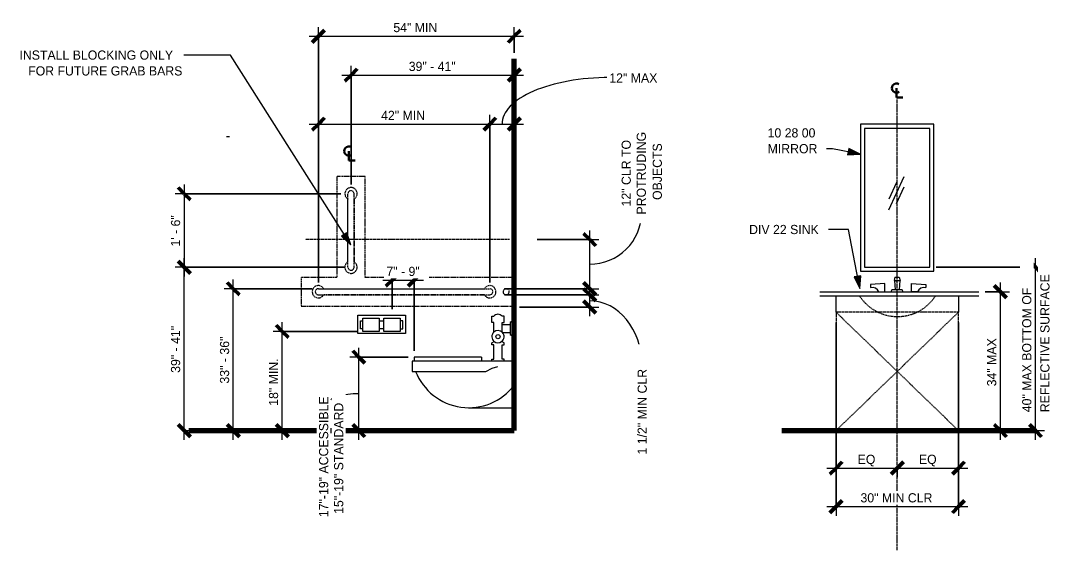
# Model space of a CAD drawing. Header units: inches. Extents: x 1054 to 2582, y -471 to -89.
# Drawn here: x 1515.3 to 1768.1, y -218.8 to -89.1 of the extents above; entities that cross this region are included whole.
import ezdxf

# ---------------------------------------------------------------- set-up
doc = ezdxf.new("R2010")
doc.units = ezdxf.units.IN
doc.header["$MEASUREMENT"] = 0
for name, pattern in [('Center 1_4_', [0.53125, 0.25, -0.09375, 0.09375, -0.09375]), ('Dot 1_32_', [0.03125, 0, -0.03125]), ('Hidden 1_8_', [0.1875, 0.125, -0.0625])]:
    doc.linetypes.add(name, pattern=pattern)
for name, color, linetype, lineweight in [('A-ANNO-DIMS', 211, 'Continuous', 9), ('A-ANNO-DIMS-24', 211, 'Continuous', 9), ('A-ANNO-NOTE', 131, 'Continuous', 9), ('A-ANNO-NOTE-1', 131, 'Continuous', 30), ('A-DETL-1', 90, 'Dot 1_32_', 18), ('A-DETL-CNTR', 5, 'Center 1_4_', 9), ('A-DETL-HDLN', 90, 'Hidden 1_8_', 9), ('A-DETL-THIN', 151, 'Continuous', 9), ('A-DETL-WIDE', 214, 'Continuous', 70), ('G-ANNO-TEXT-1', 147, 'Continuous', 20)]:
    doc.layers.add(name, color=color, linetype=linetype, lineweight=lineweight)
doc.styles.add('Century Gothic', font='ufonts.com_century-gothic.ttf', dxfattribs={"height": 2.25})
doc.dimstyles.new('OD_1__HACK', dxfattribs={"dimscale": 12, "dimtxt": 2.349379, "dimasz": 0.25, "dimexe": 0.1875, "dimexo": 0.125, "dimgap": 0.03125, "dimtad": 1, "dimdec": 0, "dimzin": 3, "dimdsep": 46, "dimlunit": 4, "dimtxsty": 'Century Gothic', "dimblk1": 'OBLIQUE', "dimblk2": 'OBLIQUE', "dimsah": 1, "dimcen": 0.09, "dimdle": 0.1875, "dimazin": 0, "dimtfac": 1, "dimtdec": 4, "dimtix": 1, "dimtmove": 0, "dimatfit": 3, "dimfxl": 1, "dimtvp": 1, "dimtfill": 1, "dimfrac": 2, "dimtolj": 1, "dimtzin": 0, "dimarcsym": 2})
doc.dimstyles.new('OD_1__HACK_1', dxfattribs={"dimscale": 12, "dimtxt": 2.349379, "dimasz": 0.25, "dimexe": 0.1875, "dimexo": 0.125, "dimgap": 0.03125, "dimtad": 1, "dimdec": 0, "dimzin": 3, "dimdsep": 46, "dimlunit": 4, "dimtxsty": 'Century Gothic', "dimblk1": 'OBLIQUE', "dimblk2": 'OBLIQUE', "dimsah": 1, "dimcen": 0.09, "dimdle": 0.1875, "dimazin": 0, "dimtfac": 1, "dimtdec": 4, "dimtix": 1, "dimtmove": 1, "dimatfit": 3, "dimfxl": 1, "dimtvp": 1, "dimtfill": 1, "dimfrac": 2, "dimtolj": 1, "dimtzin": 0, "dimarcsym": 2})

# ---------------------------------------------------------------- blocks, each defined once
blk = doc.blocks.new('DIMBLOCK20-ADA - TYPE A - WATER CLOSET - ELEVATION - SIDE')
at = {"layer": 'A-ANNO-DIMS-24'}
for p, q in [((1598.19, -191.71), (1598.19, -169.21)), ((1610.27, -171.46), (1595.94, -171.46)), ((1598.19, -171.46), (1610.27, -171.46)), ((1597.57, -189.46), (1600.44, -189.46)), ((1598.19, -189.46), (1597.57, -189.46))]:
    blk.add_line(p, q, dxfattribs=at)
at = {"layer": 'A-ANNO-DIMS-24', "lineweight": 50}
for p, q in [((1598.19, -171.46), (1596.69, -169.96)), ((1598.19, -171.46), (1599.69, -172.96)), ((1598.19, -189.46), (1596.69, -187.96)), ((1598.19, -189.46), (1599.69, -190.96))]:
    blk.add_line(p, q, dxfattribs=at)
at = {"layer": 'A-ANNO-DIMS-24'}
blk.add_ellipse((1598.19, -182.03), major_axis=(-6.87, 0), ratio=0.228556, start_param=4.712389, end_param=6.283185, dxfattribs=at)
at = {"layer": 'A-ANNO-DIMS-24', "color": 0, "insert": (1592.12, -209.85), "char_height": 2.25, "width": 32.4438, "attachment_point": 1, "rotation": 90, "line_spacing_factor": 0.984502, "style": 'Century Gothic', "bg_fill": 3, "box_fill_scale": 1.25, "bg_fill_color": 256, "bg_fill_true_color": 13158600, "bg_fill_transparency": 0}
blk.add_mtext('15"-19" STANDARD', dxfattribs=at)
at = {"layer": 'A-ANNO-DIMS-24', "color": 0, "insert": (1588.43, -210.64), "char_height": 2.25, "width": 34.3233, "attachment_point": 1, "rotation": 90, "line_spacing_factor": 0.984502, "style": 'Century Gothic', "bg_fill": 3, "box_fill_scale": 1.25, "bg_fill_color": 256, "bg_fill_true_color": 13158600, "bg_fill_transparency": 0}
blk.add_mtext('17"-19" ACCESSIBLE', dxfattribs=at)
blk = doc.blocks.new('_Oblique')
at = {"color": 0, "linetype": 'ByBlock', "lineweight": -2}
blk.add_line((-0.5, -0.5), (0.5, 0.5), dxfattribs=at)
blk = doc.blocks.new('DIMBLOCK21-ADA - TYPE A - WATER CLOSET - ELEVATION - SIDE')
at = {"layer": 'A-ANNO-DIMS-24', "lineweight": 50}
for p, q in [((1567.42, -154.71), (1565.92, -153.21)), ((1567.42, -154.71), (1568.92, -156.21)), ((1567.42, -189.46), (1565.92, -187.96)), ((1567.42, -189.46), (1568.92, -190.96))]:
    blk.add_line(p, q, dxfattribs=at)
at = {"layer": 'A-ANNO-DIMS-24'}
for p, q in [((1567.42, -191.71), (1567.42, -152.46)), ((1586.77, -154.71), (1565.17, -154.71)), ((1567.42, -154.71), (1586.77, -154.71)), ((1566.8, -189.46), (1569.67, -189.46)), ((1567.42, -189.46), (1566.8, -189.46))]:
    blk.add_line(p, q, dxfattribs=at)
at = {"layer": 'A-ANNO-DIMS-24', "color": 0, "insert": (1564.16, -177.94), "char_height": 2.25, "width": 14.0515, "attachment_point": 1, "rotation": 90, "line_spacing_factor": 0.984502, "style": 'Century Gothic', "bg_fill": 3, "box_fill_scale": 1.25, "bg_fill_color": 256, "bg_fill_true_color": 13158600, "bg_fill_transparency": 0}
blk.add_mtext('33" - 36"', dxfattribs=at)
blk = doc.blocks.new('DIMBLOCK22-ADA - TYPE A - WATER CLOSET - ELEVATION - SIDE')
at = {"layer": 'A-ANNO-DIMS-24'}
for p, q in [((1630.27, -153.21), (1630.27, -112.17)), ((1628.02, -114.42), (1638.52, -114.42)), ((1630.27, -114.42), (1630.27, -153.21)), ((1636.27, -113.8), (1636.27, -116.67)), ((1636.27, -114.42), (1636.27, -113.8))]:
    blk.add_line(p, q, dxfattribs=at)
at = {"layer": 'A-ANNO-DIMS-24', "lineweight": 50}
for p, q in [((1630.27, -114.42), (1631.77, -112.92)), ((1636.27, -114.42), (1637.77, -112.92)), ((1630.27, -114.42), (1628.77, -115.92)), ((1636.27, -114.42), (1634.77, -115.92))]:
    blk.add_line(p, q, dxfattribs=at)
at = {"layer": 'A-ANNO-DIMS-24'}
blk.add_ellipse((1659.55, -114.42), major_axis=(26.28, 0), ratio=0.433291, start_param=1.570796, end_param=3.141593, dxfattribs=at)
at = {"layer": 'A-ANNO-DIMS-24', "color": 0, "insert": (1659.55, -102), "char_height": 2.25, "width": 14.7675, "attachment_point": 1, "line_spacing_factor": 0.984502, "style": 'Century Gothic', "bg_fill": 3, "box_fill_scale": 1.25, "bg_fill_color": 256, "bg_fill_true_color": 13158600, "bg_fill_transparency": 0}
blk.add_mtext('12" MAX', dxfattribs=at)
blk = doc.blocks.new('DIMBLOCK23-ADA - TYPE A - WATER CLOSET - ELEVATION - SIDE')
at = {"layer": 'A-ANNO-DIMS-24'}
for p, q in [((1588.27, -153.21), (1588.27, -112.17)), ((1630.27, -153.21), (1630.27, -112.17)), ((1586.02, -114.42), (1632.52, -114.42)), ((1588.27, -114.42), (1588.27, -153.21)), ((1630.27, -114.42), (1630.27, -153.21))]:
    blk.add_line(p, q, dxfattribs=at)
at = {"layer": 'A-ANNO-DIMS-24', "lineweight": 50}
for p, q in [((1588.27, -114.42), (1589.77, -112.92)), ((1630.27, -114.42), (1631.77, -112.92)), ((1588.27, -114.42), (1586.77, -115.92)), ((1630.27, -114.42), (1628.77, -115.92))]:
    blk.add_line(p, q, dxfattribs=at)
at = {"layer": 'A-ANNO-DIMS-24', "color": 0, "insert": (1603.64, -111.17), "char_height": 2.25, "width": 13.5145, "attachment_point": 1, "line_spacing_factor": 0.984502, "style": 'Century Gothic', "bg_fill": 3, "box_fill_scale": 1.25, "bg_fill_color": 256, "bg_fill_true_color": 13158600, "bg_fill_transparency": 0}
blk.add_mtext('42" MIN', dxfattribs=at)
blk = doc.blocks.new('DIMBLOCK24-ADA - TYPE A - WATER CLOSET - ELEVATION - SIDE')
at = {"layer": 'A-ANNO-DIMS-24', "lineweight": 50}
for p, q in [((1579.42, -165.17), (1577.92, -163.67)), ((1579.42, -165.17), (1580.92, -166.67)), ((1579.42, -189.46), (1577.92, -187.96)), ((1579.42, -189.46), (1580.92, -190.96))]:
    blk.add_line(p, q, dxfattribs=at)
at = {"layer": 'A-ANNO-DIMS-24'}
for p, q in [((1579.42, -191.71), (1579.42, -162.92)), ((1597.7, -165.17), (1577.17, -165.17)), ((1579.42, -165.17), (1597.7, -165.17)), ((1578.8, -189.46), (1581.67, -189.46)), ((1579.42, -189.46), (1578.8, -189.46))]:
    blk.add_line(p, q, dxfattribs=at)
at = {"layer": 'A-ANNO-DIMS-24', "color": 0, "insert": (1576.16, -183.38), "char_height": 2.25, "width": 14.5438, "attachment_point": 1, "rotation": 90, "line_spacing_factor": 0.984502, "style": 'Century Gothic', "bg_fill": 3, "box_fill_scale": 1.25, "bg_fill_color": 256, "bg_fill_true_color": 13158600, "bg_fill_transparency": 0}
blk.add_mtext('18" MIN.', dxfattribs=at)
blk = doc.blocks.new('DIMBLOCK25-ADA - TYPE A - WATER CLOSET - ELEVATION - SIDE')
at = {"layer": 'A-ANNO-DIMS-24'}
for p, q in [((1606.33, -159.71), (1606.33, -150.37)), ((1611.77, -169.96), (1611.77, -150.37)), ((1604.08, -152.62), (1614.02, -152.62)), ((1606.33, -152.62), (1606.33, -159.71)), ((1611.77, -152.62), (1611.77, -169.96))]:
    blk.add_line(p, q, dxfattribs=at)
at = {"layer": 'A-ANNO-DIMS-24', "lineweight": 50}
for p, q in [((1606.33, -152.62), (1607.83, -151.12)), ((1611.77, -152.62), (1613.27, -151.12)), ((1606.33, -152.62), (1604.83, -154.12)), ((1611.77, -152.62), (1610.27, -154.12))]:
    blk.add_line(p, q, dxfattribs=at)
at = {"layer": 'A-ANNO-DIMS-24', "color": 0, "insert": (1604.94, -149.36), "char_height": 2.25, "width": 9.845, "attachment_point": 1, "line_spacing_factor": 0.984502, "style": 'Century Gothic', "bg_fill": 3, "box_fill_scale": 1.25, "bg_fill_color": 256, "bg_fill_true_color": 13158600, "bg_fill_transparency": 0}
blk.add_mtext('7" - 9"', dxfattribs=at)
blk = doc.blocks.new('DIMBLOCK26-ADA - TYPE A - WATER CLOSET - ELEVATION - SIDE')
at = {"layer": 'A-ANNO-DIMS-24'}
for p, q in [((1654.75, -161.46), (1654.75, -153.96)), ((1633.85, -156.21), (1657, -156.21)), ((1654.75, -156.21), (1633.85, -156.21)), ((1637.55, -159.21), (1657, -159.21)), ((1654.75, -159.21), (1637.55, -159.21))]:
    blk.add_line(p, q, dxfattribs=at)
at = {"layer": 'A-ANNO-DIMS-24', "lineweight": 50}
for p, q in [((1654.75, -156.21), (1653.25, -154.71)), ((1654.75, -156.21), (1656.25, -157.71)), ((1654.75, -159.21), (1653.25, -157.71)), ((1654.75, -159.21), (1656.25, -160.71))]:
    blk.add_line(p, q, dxfattribs=at)
at = {"layer": 'A-ANNO-DIMS-24'}
blk.add_ellipse((1654.75, -173.31), major_axis=(0, 15.6), ratio=0.818305, start_param=4.712389, end_param=6.283185, dxfattribs=at)
at = {"layer": 'A-ANNO-DIMS-24', "color": 0, "insert": (1666.48, -195.32), "char_height": 2.25, "width": 26.4025, "attachment_point": 1, "rotation": 90, "line_spacing_factor": 0.984502, "style": 'Century Gothic', "bg_fill": 3, "box_fill_scale": 1.25, "bg_fill_color": 256, "bg_fill_true_color": 13158600, "bg_fill_transparency": 0}
blk.add_mtext('1 1/2" MIN CLR', dxfattribs=at)
blk = doc.blocks.new('DIMBLOCK27-ADA - TYPE A - WATER CLOSET - ELEVATION - SIDE')
at = {"layer": 'A-ANNO-DIMS-24', "lineweight": 50}
for p, q in [((1654.75, -142.71), (1653.25, -141.21)), ((1654.75, -142.71), (1656.25, -144.21)), ((1654.75, -154.71), (1653.25, -153.21)), ((1654.75, -154.71), (1656.25, -156.21))]:
    blk.add_line(p, q, dxfattribs=at)
at = {"layer": 'A-ANNO-DIMS-24'}
for p, q in [((1654.75, -156.96), (1654.75, -140.46)), ((1641.88, -142.71), (1657, -142.71)), ((1654.75, -142.71), (1641.88, -142.71)), ((1633.85, -154.71), (1657, -154.71)), ((1654.75, -154.71), (1633.85, -154.71))]:
    blk.add_line(p, q, dxfattribs=at)
blk.add_ellipse((1654.75, -136.22), major_axis=(-12.65, 0), ratio=0.987597, start_param=1.570796, end_param=3.141593, dxfattribs=at)
at = {"layer": 'A-ANNO-DIMS-24', "color": 0, "insert": (1670.17, -132.99), "char_height": 2.25, "width": 15.7073, "attachment_point": 1, "rotation": 90, "line_spacing_factor": 0.984502, "style": 'Century Gothic', "bg_fill": 3, "box_fill_scale": 1.25, "bg_fill_color": 256, "bg_fill_true_color": 13158600, "bg_fill_transparency": 0}
blk.add_mtext('OBJECTS', dxfattribs=at)
at = {"layer": 'A-ANNO-DIMS-24', "color": 0, "insert": (1662.56, -126.44), "char_height": 2.25, "width": 23.4554, "attachment_point": 2, "rotation": 90, "line_spacing_factor": 0.984502, "style": 'Century Gothic', "bg_fill": 3, "box_fill_scale": 1.25, "bg_fill_color": 256, "bg_fill_true_color": 13158600, "bg_fill_transparency": 0}
blk.add_mtext('12" CLR TO\\PPROTRUDING', dxfattribs=at)
blk = doc.blocks.new('DIMBLOCK28-ADA - TYPE A - WATER CLOSET - ELEVATION - SIDE')
at = {"layer": 'A-ANNO-DIMS-24', "lineweight": 50}
for p, q in [((1555.42, -131.46), (1553.92, -129.96)), ((1555.42, -131.46), (1556.92, -132.96)), ((1555.42, -149.46), (1553.92, -147.96)), ((1555.42, -149.46), (1556.92, -150.96))]:
    blk.add_line(p, q, dxfattribs=at)
at = {"layer": 'A-ANNO-DIMS-24'}
for p, q in [((1555.42, -129.21), (1555.42, -151.71)), ((1593.74, -131.46), (1553.17, -131.46)), ((1555.42, -131.46), (1593.74, -131.46)), ((1594.77, -149.46), (1553.17, -149.46)), ((1555.42, -149.46), (1594.77, -149.46))]:
    blk.add_line(p, q, dxfattribs=at)
at = {"layer": 'A-ANNO-DIMS-24', "color": 0, "insert": (1552.16, -144.4), "char_height": 2.25, "width": 9.4423, "attachment_point": 1, "rotation": 90, "line_spacing_factor": 0.984502, "style": 'Century Gothic', "bg_fill": 3, "box_fill_scale": 1.25, "bg_fill_color": 256, "bg_fill_true_color": 13158600, "bg_fill_transparency": 0}
blk.add_mtext('1\' - 6"', dxfattribs=at)
blk = doc.blocks.new('DIMBLOCK29-ADA - TYPE A - WATER CLOSET - ELEVATION - SIDE')
at = {"layer": 'A-ANNO-DIMS-24', "lineweight": 50}
for p, q in [((1555.42, -149.46), (1553.92, -147.96)), ((1555.42, -149.46), (1556.92, -150.96)), ((1555.42, -189.46), (1553.92, -187.96)), ((1555.42, -189.46), (1556.92, -190.96))]:
    blk.add_line(p, q, dxfattribs=at)
at = {"layer": 'A-ANNO-DIMS-24'}
for p, q in [((1555.42, -191.71), (1555.42, -147.21)), ((1594.01, -149.46), (1553.17, -149.46)), ((1555.42, -149.46), (1594.01, -149.46)), ((1555.01, -189.46), (1557.67, -189.46)), ((1555.42, -189.46), (1555.01, -189.46))]:
    blk.add_line(p, q, dxfattribs=at)
at = {"layer": 'A-ANNO-DIMS-24', "color": 0, "insert": (1552.16, -175.32), "char_height": 2.25, "width": 14.0515, "attachment_point": 1, "rotation": 90, "line_spacing_factor": 0.984502, "style": 'Century Gothic', "bg_fill": 3, "box_fill_scale": 1.25, "bg_fill_color": 256, "bg_fill_true_color": 13158600, "bg_fill_transparency": 0}
blk.add_mtext('39" - 41"', dxfattribs=at)
blk = doc.blocks.new('DIMBLOCK30-ADA - TYPE A - WATER CLOSET - ELEVATION - SIDE')
at = {"layer": 'A-ANNO-DIMS-24'}
for p, q in [((1596.27, -129.21), (1596.27, -100.17)), ((1594.02, -102.42), (1638.52, -102.42)), ((1596.27, -102.42), (1596.27, -129.21)), ((1636.27, -101.8), (1636.27, -104.67)), ((1636.27, -102.42), (1636.27, -101.8))]:
    blk.add_line(p, q, dxfattribs=at)
at = {"layer": 'A-ANNO-DIMS-24', "lineweight": 50}
for p, q in [((1596.27, -102.42), (1597.77, -100.92)), ((1636.27, -102.42), (1637.77, -100.92)), ((1596.27, -102.42), (1594.77, -103.92)), ((1636.27, -102.42), (1634.77, -103.92))]:
    blk.add_line(p, q, dxfattribs=at)
at = {"layer": 'A-ANNO-DIMS-24', "color": 0, "insert": (1610.41, -99.17), "char_height": 2.25, "width": 14.0515, "attachment_point": 1, "line_spacing_factor": 0.984502, "style": 'Century Gothic', "bg_fill": 3, "box_fill_scale": 1.25, "bg_fill_color": 256, "bg_fill_true_color": 13158600, "bg_fill_transparency": 0}
blk.add_mtext('39" - 41"', dxfattribs=at)
blk = doc.blocks.new('Centerline - Centerline 2-491272-ADA - TYPE A - WATER CLOSET - ELEVATION - SIDE')
at = {"layer": 'A-ANNO-NOTE-1'}
for p, q in [((825.35, -121.07), (825.35, -123.32)), ((825.35, -123.32), (826.89, -123.32))]:
    blk.add_line(p, q, dxfattribs=at)
blk.add_arc((825.35, -121.03), 1.13, 55.7755, 308.0372, dxfattribs=at)
blk = doc.blocks.new('DIMBLOCK31-ADA - TYPE A - WATER CLOSET - ELEVATION - SIDE')
at = {"layer": 'A-ANNO-DIMS-24'}
for p, q in [((1588.27, -153.21), (1588.27, -90.66)), ((1636.27, -96.96), (1636.27, -90.66)), ((1586.02, -92.91), (1638.52, -92.91)), ((1588.27, -92.91), (1588.27, -153.21)), ((1636.27, -92.91), (1636.27, -96.96))]:
    blk.add_line(p, q, dxfattribs=at)
at = {"layer": 'A-ANNO-DIMS-24', "lineweight": 50}
for p, q in [((1588.27, -92.91), (1586.77, -94.41)), ((1588.27, -92.91), (1589.77, -91.41)), ((1636.27, -92.91), (1634.77, -94.41)), ((1636.27, -92.91), (1637.77, -91.41))]:
    blk.add_line(p, q, dxfattribs=at)
at = {"layer": 'A-ANNO-DIMS-24', "color": 0, "insert": (1606.64, -89.65), "char_height": 2.25, "width": 13.5145, "attachment_point": 1, "line_spacing_factor": 0.984502, "style": 'Century Gothic', "bg_fill": 3, "box_fill_scale": 1.25, "bg_fill_color": 256, "bg_fill_true_color": 13158600, "bg_fill_transparency": 0}
blk.add_mtext('54" MIN', dxfattribs=at)
blk = doc.blocks.new('DIMBLOCK32-ADA TYPE A - LAVATORY - ELEVATION - FRONT')
at = {"layer": 'A-ANNO-DIMS-24'}
for p, q in [((1715.09, -162.99), (1715.09, -200.88)), ((1715.09, -198.63), (1715.09, -162.99)), ((1712.84, -198.63), (1730.09, -198.63)), ((1730.09, -198.01), (1730.09, -200.88)), ((1730.09, -198.63), (1730.09, -198.01))]:
    blk.add_line(p, q, dxfattribs=at)
at = {"layer": 'A-ANNO-DIMS-24', "lineweight": 50}
for p, q in [((1715.09, -198.63), (1716.59, -197.13)), ((1730.09, -198.63), (1731.59, -197.13)), ((1715.09, -198.63), (1713.59, -200.13)), ((1730.09, -198.63), (1728.59, -200.13))]:
    blk.add_line(p, q, dxfattribs=at)
at = {"layer": 'A-ANNO-DIMS-24', "color": 0, "insert": (1720.39, -195.37), "char_height": 2.25, "width": 5.2805, "attachment_point": 1, "line_spacing_factor": 0.984502, "style": 'Century Gothic', "bg_fill": 3, "box_fill_scale": 1.25, "bg_fill_color": 256, "bg_fill_true_color": 13158600, "bg_fill_transparency": 0}
blk.add_mtext('EQ', dxfattribs=at)
blk = doc.blocks.new('DIMBLOCK33-ADA TYPE A - LAVATORY - ELEVATION - FRONT')
at = {"layer": 'A-ANNO-DIMS-24'}
for p, q in [((1745.09, -162.99), (1745.09, -200.88)), ((1745.09, -198.63), (1745.09, -162.99)), ((1730.09, -198.01), (1730.09, -200.88)), ((1730.09, -198.63), (1730.09, -198.01)), ((1730.09, -198.63), (1747.34, -198.63))]:
    blk.add_line(p, q, dxfattribs=at)
at = {"layer": 'A-ANNO-DIMS-24', "lineweight": 50}
for p, q in [((1730.09, -198.63), (1731.59, -197.13)), ((1745.09, -198.63), (1746.59, -197.13)), ((1730.09, -198.63), (1728.59, -200.13)), ((1745.09, -198.63), (1743.59, -200.13))]:
    blk.add_line(p, q, dxfattribs=at)
at = {"layer": 'A-ANNO-DIMS-24', "color": 0, "insert": (1735.39, -195.37), "char_height": 2.25, "width": 5.2805, "attachment_point": 1, "line_spacing_factor": 0.984502, "style": 'Century Gothic', "bg_fill": 3, "box_fill_scale": 1.25, "bg_fill_color": 256, "bg_fill_true_color": 13158600, "bg_fill_transparency": 0}
blk.add_mtext('EQ', dxfattribs=at)
blk = doc.blocks.new('Centerline - Centerline 2-491272-ADA TYPE A - LAVATORY - ELEVATION - FRONT')
at = {"layer": 'A-ANNO-NOTE-1'}
for p, q in [((695.55, -105.65), (695.55, -107.9)), ((695.55, -107.9), (697.09, -107.9))]:
    blk.add_line(p, q, dxfattribs=at)
blk.add_arc((695.55, -105.61), 1.13, 55.7755, 308.0372, dxfattribs=at)
blk = doc.blocks.new('DIMBLOCK34-ADA TYPE A - LAVATORY - ELEVATION - FRONT')
at = {"layer": 'A-ANNO-DIMS-24', "lineweight": 50}
for p, q in [((1755.36, -155.46), (1753.86, -153.96)), ((1755.36, -155.46), (1756.86, -156.96)), ((1755.36, -189.46), (1753.86, -187.96)), ((1755.36, -189.46), (1756.86, -190.96))]:
    blk.add_line(p, q, dxfattribs=at)
at = {"layer": 'A-ANNO-DIMS-24'}
for p, q in [((1755.36, -191.71), (1755.36, -153.21)), ((1751.59, -155.46), (1757.61, -155.46)), ((1755.36, -155.46), (1751.59, -155.46)), ((1754.74, -189.46), (1757.61, -189.46)), ((1755.36, -189.46), (1754.74, -189.46))]:
    blk.add_line(p, q, dxfattribs=at)
at = {"layer": 'A-ANNO-DIMS-24', "color": 0, "insert": (1752.1, -178.62), "char_height": 2.25, "width": 14.7675, "attachment_point": 1, "rotation": 90, "line_spacing_factor": 0.984502, "style": 'Century Gothic', "bg_fill": 3, "box_fill_scale": 1.25, "bg_fill_color": 256, "bg_fill_true_color": 13158600, "bg_fill_transparency": 0}
blk.add_mtext('34" MAX', dxfattribs=at)
blk = doc.blocks.new('DIMBLOCK35-ADA TYPE A - LAVATORY - ELEVATION - FRONT')
at = {"layer": 'A-ANNO-DIMS-24'}
for p, q in [((1715.09, -190.96), (1715.09, -210.3)), ((1715.09, -208.05), (1715.09, -190.96)), ((1745.09, -190.96), (1745.09, -210.3)), ((1745.09, -208.05), (1745.09, -190.96)), ((1712.84, -208.05), (1747.34, -208.05))]:
    blk.add_line(p, q, dxfattribs=at)
at = {"layer": 'A-ANNO-DIMS-24', "lineweight": 50}
for p, q in [((1715.09, -208.05), (1716.59, -206.55)), ((1745.09, -208.05), (1746.59, -206.55)), ((1715.09, -208.05), (1713.59, -209.55)), ((1745.09, -208.05), (1743.59, -209.55))]:
    blk.add_line(p, q, dxfattribs=at)
at = {"layer": 'A-ANNO-DIMS-24', "color": 0, "insert": (1721.08, -204.79), "char_height": 2.25, "width": 21.6143, "attachment_point": 1, "line_spacing_factor": 0.984502, "style": 'Century Gothic', "bg_fill": 3, "box_fill_scale": 1.25, "bg_fill_color": 256, "bg_fill_true_color": 13158600, "bg_fill_transparency": 0}
blk.add_mtext('30" MIN CLR', dxfattribs=at)
blk = doc.blocks.new('DIMBLOCK36-ADA TYPE A - LAVATORY - ELEVATION - FRONT')
at = {"layer": 'A-ANNO-DIMS-24', "lineweight": 50}
for p, q in [((1763.95, -149.46), (1762.45, -147.96)), ((1763.95, -149.46), (1765.45, -150.96)), ((1763.95, -189.46), (1762.45, -187.96)), ((1763.95, -189.46), (1765.45, -190.96))]:
    blk.add_line(p, q, dxfattribs=at)
at = {"layer": 'A-ANNO-DIMS-24'}
for p, q in [((1763.95, -191.71), (1763.95, -147.21)), ((1739.59, -149.46), (1766.2, -149.46)), ((1763.95, -149.46), (1739.59, -149.46)), ((1763.33, -189.46), (1766.2, -189.46)), ((1763.95, -189.46), (1763.33, -189.46))]:
    blk.add_line(p, q, dxfattribs=at)
at = {"layer": 'A-ANNO-DIMS-24', "color": 0, "insert": (1765.13, -184.96), "char_height": 2.25, "width": 37.1873, "attachment_point": 1, "rotation": 90, "line_spacing_factor": 0.984502, "style": 'Century Gothic', "bg_fill": 3, "box_fill_scale": 1.25, "bg_fill_color": 256, "bg_fill_true_color": 13158600, "bg_fill_transparency": 0}
blk.add_mtext('REFLECTIVE SURFACE', dxfattribs=at)
at = {"layer": 'A-ANNO-DIMS-24', "color": 0, "insert": (1760.69, -184.96), "char_height": 2.25, "width": 37.1873, "attachment_point": 1, "rotation": 90, "line_spacing_factor": 0.984502, "style": 'Century Gothic', "bg_fill": 3, "box_fill_scale": 1.25, "bg_fill_color": 256, "bg_fill_true_color": 13158600, "bg_fill_transparency": 0}
blk.add_mtext('40" MAX BOTTOM OF', dxfattribs=at)

msp = doc.modelspace()

# ---------------------------------------------------------------- hatches: boundary and pattern name
at = {"layer": 'G-ANNO-TEXT-1'}
for points in [[(1721.01, -121.76), (1718.22, -120.4), (1717.91, -121.98)], [(1720.91, -154.65), (1721.14, -151.55), (1719.56, -151.85)]]:
    msp.add_hatch(color=256, dxfattribs=at).paths.add_polyline_path(points, flags=0)

# ---------------------------------------------------------------- linework, layer by layer
at = {"layer": 'A-DETL-1'}
for p, q in [((1599.77, -127.21), (1592.77, -127.21)), ((1592.77, -127.21), (1592.77, -151.96)), ((1599.77, -151.96), (1599.77, -127.21)), ((1595.52, -149.46), (1595.52, -131.46)), ((1595.52, -148.16), (1595.52, -132.76)), ((1597.02, -149.46), (1597.02, -131.46)), ((1597.02, -132.76), (1597.02, -148.16)), ((1592.77, -151.96), (1584.02, -151.96)), ((1584.02, -151.96), (1584.02, -158.96)), ((1636.27, -151.96), (1599.77, -151.96)), ((1636.27, -154.71), (1636.27, -151.96)), ((1588.27, -154.71), (1630.27, -154.71)), ((1588.27, -156.21), (1630.27, -156.21)), ((1589.57, -154.71), (1628.97, -154.71)), ((1628.97, -156.21), (1589.57, -156.21)), ((1634.27, -154.71), (1636.27, -154.71)), ((1636.27, -154.71), (1634.27, -154.71)), ((1636.27, -156.21), (1634.27, -156.21)), ((1634.27, -156.21), (1636.27, -156.21)), ((1636.27, -158.96), (1636.27, -156.21)), ((1584.02, -158.96), (1636.27, -158.96))]:
    msp.add_line(p, q, dxfattribs=at)
for centre, radius, start, end in [((1596.27, -131.46), 1.5, 300, 240), ((1596.27, -131.46), 1.5, 300, 240), ((1596.27, -131.46), 0.75, 0, 180), ((1596.27, -149.46), 1.5, 120, 60), ((1596.27, -149.46), 1.5, 120, 60), ((1596.27, -149.46), 0.75, 180, 0), ((1588.27, -155.46), 1.5, 30, 330), ((1588.27, -155.46), 1.5, 30, 330), ((1630.27, -155.46), 1.5, 210, 150), ((1630.27, -155.46), 1.5, 210, 150), ((1588.27, -155.46), 0.75, 90, 270), ((1630.27, -155.46), 0.75, 270, 90), ((1634.27, -155.46), 0.75, 90, 270), ((1634.27, -155.46), 0.75, 90, 270), ((1634.27, -155.46), 0.75, 89.8833, 272.3393), ((1634.27, -155.46), 0.75, 272.3393, 89.8833)]:
    msp.add_arc(centre, radius, start, end, dxfattribs=at)
at = {"layer": 'A-DETL-CNTR'}
msp.add_line((1730.09, -218.77), (1730.09, -108.21), dxfattribs=at)
at = {"layer": 'A-DETL-HDLN'}
for p, q in [((1635.09, -142.71), (1585.09, -142.71)), ((1638.09, -159.21), (1639.84, -159.21)), ((1745.09, -160.46), (1715.09, -160.46)), ((1715.09, -160.46), (1715.09, -189.46)), ((1715.09, -160.46), (1745.09, -189.46)), ((1745.09, -160.46), (1715.09, -189.46)), ((1745.09, -189.46), (1745.09, -160.46)), ((1715.09, -189.46), (1745.09, -189.46))]:
    msp.add_line(p, q, dxfattribs=at)
msp.add_arc((1730.15, -150.45), 11.09, 212.8411, 327.1589, dxfattribs=at)
at = {"layer": 'A-DETL-THIN'}
for p, q in [((1721.09, -114.46), (1721.09, -150.46)), ((1739.09, -114.46), (1721.09, -114.46)), ((1722.09, -115.46), (1722.09, -149.46)), ((1738.09, -115.46), (1722.09, -115.46)), ((1738.09, -149.46), (1738.09, -115.46)), ((1739.09, -150.46), (1739.09, -114.46)), ((1565.77, -117.46), (1566.52, -117.46)), ((1727.99, -135.43), (1731.79, -127.27)), ((1728.1, -132.72), (1730, -128.64)), ((1729.92, -133.85), (1731.82, -129.78)), ((1721.09, -150.46), (1739.09, -150.46)), ((1722.09, -149.46), (1738.09, -149.46)), ((1727.05, -153.46), (1723.55, -153.71)), ((1723.55, -153.71), (1723.55, -154.46)), ((1727.05, -155.46), (1727.05, -153.46)), ((1729.52, -151.87), (1729.31, -152.67)), ((1729.31, -152.67), (1730.8, -152.67)), ((1729.39, -152.67), (1729.55, -154.96)), ((1729.52, -151.87), (1730.59, -151.87)), ((1729.52, -151.87), (1730.59, -151.87)), ((1729.73, -152.67), (1729.73, -152.82)), ((1729.73, -152.82), (1730.05, -152.82)), ((1730.38, -152.82), (1730.05, -152.82)), ((1730.38, -152.67), (1730.38, -152.82)), ((1730.72, -152.67), (1730.55, -154.96)), ((1730.59, -151.87), (1730.8, -152.67)), ((1733.55, -155.46), (1733.55, -153.46)), ((1733.55, -153.46), (1737.05, -153.71)), ((1737.05, -153.71), (1737.05, -154.46)), ((1711.09, -155.46), (1750.09, -155.46)), ((1711.09, -156.46), (1750.09, -156.46)), ((1715.09, -160.46), (1715.09, -156.46)), ((1725.55, -155.46), (1727.05, -155.46)), ((1728.8, -154.96), (1728.55, -155.46)), ((1728.55, -155.46), (1731.55, -155.46)), ((1731.3, -154.96), (1728.8, -154.96)), ((1731.55, -155.46), (1731.3, -154.96)), ((1735.05, -155.46), (1733.55, -155.46)), ((1745.09, -156.46), (1745.09, -160.46)), ((1597.95, -161.21), (1609.58, -161.21)), ((1597.95, -165.71), (1597.95, -161.21)), ((1606.33, -161.21), (1606.33, -161.31)), ((1609.58, -161.21), (1609.58, -165.71)), ((1630.76, -162.96), (1630.76, -161.46)), ((1630.76, -161.46), (1631.26, -161.46)), ((1633.77, -161.46), (1633.26, -161.46)), ((1633.77, -162.96), (1633.77, -161.46)), ((1597.95, -163.46), (1598.04, -163.46)), ((1598.58, -162.55), (1599.2, -162.55)), ((1598.58, -164.55), (1598.58, -162.55)), ((1599.2, -161.92), (1603.2, -161.92)), ((1599.2, -165.17), (1599.2, -161.92)), ((1603.2, -161.92), (1603.2, -165.17)), ((1603.2, -162.55), (1604.33, -162.55)), ((1604.33, -161.92), (1608.33, -161.92)), ((1604.33, -165.17), (1604.33, -161.92)), ((1608.33, -161.92), (1608.33, -165.17)), ((1608.95, -162.55), (1608.33, -162.55)), ((1608.95, -164.55), (1608.95, -162.55)), ((1631.27, -162.96), (1630.76, -162.96)), ((1631.27, -165.34), (1631.27, -162.96)), ((1633.27, -162.96), (1633.77, -162.96)), ((1633.27, -163.46), (1633.27, -162.96)), ((1633.27, -165.34), (1633.27, -163.46)), ((1633.27, -163.46), (1635.26, -163.46)), ((1636.27, -162.46), (1635.26, -162.96)), ((1635.26, -162.96), (1635.26, -163.46)), ((1635.26, -163.46), (1635.26, -165.46)), ((1609.58, -165.71), (1597.95, -165.71)), ((1599.2, -164.55), (1598.58, -164.55)), ((1603.2, -165.17), (1599.2, -165.17)), ((1604.33, -164.55), (1603.2, -164.55)), ((1608.33, -165.17), (1604.33, -165.17)), ((1608.33, -164.55), (1608.95, -164.55)), ((1633.38, -165.46), (1635.26, -165.46)), ((1635.26, -165.46), (1635.26, -165.96)), ((1635.26, -165.96), (1636.27, -166.46)), ((1630.77, -167.96), (1631.37, -167.66)), ((1630.77, -168.46), (1630.77, -167.96)), ((1631.27, -168.46), (1630.77, -168.46)), ((1631.27, -171.96), (1631.27, -168.46)), ((1633.77, -167.96), (1633.17, -167.66)), ((1633.27, -171.96), (1633.27, -168.46)), ((1633.27, -168.46), (1633.77, -168.46)), ((1633.77, -168.46), (1633.77, -167.96)), ((1628.27, -171.46), (1611.77, -171.46)), ((1611.77, -171.46), (1611.77, -172.46)), ((1628.27, -171.46), (1628.27, -172.46)), ((1611.27, -172.46), (1611.27, -174.96)), ((1611.77, -172.46), (1611.27, -172.46)), ((1628.27, -172.46), (1611.77, -172.46)), ((1630.77, -172.46), (1628.27, -172.46)), ((1629.26, -174.96), (1630.82, -174.19)), ((1630.77, -172.46), (1630.77, -171.96)), ((1630.77, -171.96), (1631.27, -171.96)), ((1633.77, -172.46), (1630.77, -172.46)), ((1630.82, -174.19), (1632.27, -173.8)), ((1633.77, -171.96), (1633.27, -171.96)), ((1633.77, -172.46), (1633.77, -171.96)), ((1635.77, -172.46), (1633.77, -172.46)), ((1611.27, -174.96), (1612.09, -174.96)), ((1612.09, -174.96), (1629.26, -174.96)), ((1625.13, -183.85), (1636.27, -183.85))]:
    msp.add_line(p, q, dxfattribs=at)
msp.add_circle((1632.27, -166.46), 0.5, dxfattribs=at)
for centre, radius, start, end in [((1723.93, -156.22), 1.79, 24.888, 101.9819), ((1736.68, -156.22), 1.79, 78.0181, 155.112), ((1632.26, -162.21), 1.25, 36.858, 143.1427), ((1632.27, -166.46), 1.5, 131.8156, 232.3248), ((1632.27, -166.46), 1.5, 41.8244, 131.8156), ((1632.27, -166.46), 1.5, 306.8752, 41.8244), ((1632.27, -166.46), 1.5, 232.3248, 306.8752), ((1635.77, -172.96), 0.502, 0, 90), ((1625.13, -169.85), 14, 201.4187, 322.6917)]:
    msp.add_arc(centre, radius, start, end, dxfattribs=at)
at = {"layer": 'A-DETL-WIDE'}
for p, q in [((1636.27, -189.46), (1636.27, -98.46)), ((1556.51, -189.46), (1636.27, -189.46)), ((1701.83, -189.46), (1763.94, -189.46)), ((1701.83, -189.46), (1763.94, -189.46))]:
    msp.add_line(p, q, dxfattribs=at)
at = {"layer": 'G-ANNO-TEXT-1'}
for p, q in [((1566.71, -97.52), (1555.34, -97.52)), ((1714.19, -120.44), (1712.75, -120.44)), ((1721.01, -121.76), (1714.19, -120.44)), ((1718.22, -120.4), (1717.91, -121.98)), ((1721.01, -121.76), (1718.22, -120.4)), ((1717.91, -121.98), (1721.01, -121.76)), ((1718.18, -140.22), (1713.22, -140.22)), ((1720.91, -154.65), (1718.18, -140.22)), ((1721.14, -151.55), (1719.56, -151.85)), ((1720.91, -154.65), (1721.14, -151.55)), ((1719.56, -151.85), (1720.91, -154.65))]:
    msp.add_line(p, q, dxfattribs=at)

# ---------------------------------------------------------------- block references
at = {"layer": 'A-ANNO-NOTE'}
msp.add_blockref('Centerline - Centerline 2-491272-ADA TYPE A - LAVATORY - ELEVATION - FRONT', (1034.33, 0), dxfattribs=at)
msp.add_blockref('Centerline - Centerline 2-491272-ADA TYPE A - LAVATORY - ELEVATION - FRONT', (1034.33, 0), dxfattribs=at)

# ---------------------------------------------------------------- texts
at = {"layer": 'G-ANNO-TEXT-1', "char_height": 2.25, "attachment_point": 1, "style": 'Century Gothic'}
for s, insert, width in [('INSTALL BLOCKING ONLY ', (1515.05, -96.4), 46.5105), ('FOR FUTURE GRAB BARS', (1517.18, -100.27), 43.935), ('10 28 00 ', (1698.33, -115.44), 15.9075), ('MIRROR', (1698.33, -119.31), 15.15), ('DIV 22 SINK', (1693.8, -139.1), 21.21)]:
    msp.add_mtext(s, dxfattribs=dict(at, insert=insert, width=width))

# ---------------------------------------------------------------- next in the draw order: dimensions: what is measured, and where the dimension line sits
at = {"layer": 'A-ANNO-DIMS'}
dim = msp.add_linear_dim(base=(1636.27, -114.42), p1=(1630.27, -154.71), p2=(1636.27, -112.3), text='12" MAX', dimstyle='OD_1__HACK_1', override={"dimpost": '<>', "dimfxl": 42.828023}, dxfattribs=at)
dim.commit()
dim.dimension.update_dxf_attribs({"geometry": 'DIMBLOCK22-ADA - TYPE A - WATER CLOSET - ELEVATION - SIDE', "text_midpoint": (1666.93, -103.5), "dimtype": 160})
dim = msp.add_linear_dim(base=(1755.36, -155.46), p1=(1753.24, -189.46), p2=(1750.09, -155.46), angle=90, text='34" MAX', dimstyle='OD_1__HACK', override={"dimpost": '<>', "dimfxl": 34.14605}, dxfattribs=at)
dim.commit()
dim.dimension.update_dxf_attribs({"geometry": 'DIMBLOCK34-ADA TYPE A - LAVATORY - ELEVATION - FRONT', "text_midpoint": (1753.81, -172.46)})
dim = msp.add_linear_dim(base=(1730.09, -198.63), p1=(1715.09, -161.49), p2=(1730.09, -196.51), text='EQ', dimstyle='OD_1__HACK', override={"dimpost": '<>', "dimfxl": 38.100347}, dxfattribs=at)
dim.commit()
dim.dimension.update_dxf_attribs({"geometry": 'DIMBLOCK32-ADA TYPE A - LAVATORY - ELEVATION - FRONT', "text_midpoint": (1722.59, -197.02)})
dim = msp.add_linear_dim(base=(1598.19, -171.46), p1=(1596.07, -189.46), p2=(1611.77, -171.46), angle=90, text='17"-19" ACCESSIBLE\\X15"-19" STANDARD', dimstyle='OD_1__HACK_1', override={"dimpost": '<>', "dimfxl": 23.883014}, dxfattribs=at)
dim.commit()
dim.dimension.update_dxf_attribs({"geometry": 'DIMBLOCK20-ADA - TYPE A - WATER CLOSET - ELEVATION - SIDE', "text_midpoint": (1591.43, -210.64), "dimtype": 160, "text_rotation": 90})

# ---------------------------------------------------------------- next in the draw order: dimensions: what is measured, and where the dimension line sits
dim = msp.add_linear_dim(base=(1567.42, -154.71), p1=(1565.3, -189.46), p2=(1588.27, -154.71), angle=90, text='33" - 36"', dimstyle='OD_1__HACK', override={"dimpost": '<>', "dimfxl": 41.655646}, dxfattribs=at)
dim.commit()
dim.dimension.update_dxf_attribs({"geometry": 'DIMBLOCK21-ADA - TYPE A - WATER CLOSET - ELEVATION - SIDE', "text_midpoint": (1565.86, -172.09)})
dim = msp.add_linear_dim(base=(1745.09, -198.63), p1=(1730.09, -196.51), p2=(1745.09, -161.49), text='EQ', dimstyle='OD_1__HACK', override={"dimpost": '<>', "dimfxl": 38.100347}, dxfattribs=at)
dim.commit()
dim.dimension.update_dxf_attribs({"geometry": 'DIMBLOCK33-ADA TYPE A - LAVATORY - ELEVATION - FRONT', "text_midpoint": (1737.59, -197.02)})

# ---------------------------------------------------------------- next in the draw order: dimensions: what is measured, and where the dimension line sits
for base, p1, p2, text, override, picture, middle in [((1630.27, -114.42), (1588.27, -154.71), (1630.27, -154.71), '42" MIN', {"dimpost": '<>', "dimfxl": 42}, 'DIMBLOCK23-ADA - TYPE A - WATER CLOSET - ELEVATION - SIDE', (1609.27, -112.9)), ((1745.09, -208.05), (1715.09, -189.46), (1745.09, -189.46), '30" MIN CLR', {"dimpost": '<>', "dimfxl": 30}, 'DIMBLOCK35-ADA TYPE A - LAVATORY - ELEVATION - FRONT', (1730.09, -206.49))]:
    dim = msp.add_linear_dim(base=base, p1=p1, p2=p2, text=text, dimstyle='OD_1__HACK', override=override, dxfattribs=at)
    dim.commit()
    dim.dimension.update_dxf_attribs({"geometry": picture, "text_midpoint": middle})
dim = msp.add_linear_dim(base=(1579.42, -165.17), p1=(1577.3, -189.46), p2=(1599.2, -165.17), angle=90, text='18" MIN.', dimstyle='OD_1__HACK', override={"dimpost": '<>', "dimfxl": 32.708596}, dxfattribs=at)
dim.commit()
dim.dimension.update_dxf_attribs({"geometry": 'DIMBLOCK24-ADA - TYPE A - WATER CLOSET - ELEVATION - SIDE', "text_midpoint": (1577.86, -177.32)})

# ---------------------------------------------------------------- next in the draw order: dimensions: what is measured, and where the dimension line sits
dim = msp.add_linear_dim(base=(1555.42, -149.46), p1=(1595.24, -131.46), p2=(1596.27, -149.46), angle=90, dimstyle='OD_1__HACK', override={"dimpost": '<>', "dimfxl": 18.029129}, dxfattribs=at)
dim.commit()
dim.dimension.update_dxf_attribs({"geometry": 'DIMBLOCK28-ADA - TYPE A - WATER CLOSET - ELEVATION - SIDE', "text_midpoint": (1553.86, -140.46)})
dim = msp.add_linear_dim(base=(1611.77, -152.62), p1=(1606.33, -161.21), p2=(1611.77, -171.46), text='7" - 9"', dimstyle='OD_1__HACK', override={"dimpost": '<>', "dimfxl": 11.60297}, dxfattribs=at)
dim.commit()
dim.dimension.update_dxf_attribs({"geometry": 'DIMBLOCK25-ADA - TYPE A - WATER CLOSET - ELEVATION - SIDE', "text_midpoint": (1609.05, -151.06)})
dim = msp.add_linear_dim(base=(1763.95, -149.46), p1=(1761.83, -189.46), p2=(1738.09, -149.46), angle=90, text='40" MAX BOTTOM OF\\XREFLECTIVE SURFACE', dimstyle='OD_1__HACK', override={"dimpost": '<>', "dimfxl": 46.516812}, dxfattribs=at)
dim.commit()
dim.dimension.update_dxf_attribs({"geometry": 'DIMBLOCK36-ADA TYPE A - LAVATORY - ELEVATION - FRONT', "text_midpoint": (1763.95, -169.46)})
dim = msp.add_linear_dim(base=(1654.75, -156.21), p1=(1636.05, -159.21), p2=(1632.35, -156.21), angle=90, text='1 1/2" MIN CLR', dimstyle='OD_1__HACK_1', override={"dimpost": '<>', "dimfxl": 4.759806}, dxfattribs=at)
dim.commit()
dim.dimension.update_dxf_attribs({"geometry": 'DIMBLOCK26-ADA - TYPE A - WATER CLOSET - ELEVATION - SIDE', "text_midpoint": (1667.98, -182.11), "dimtype": 160, "text_rotation": 90})

# ---------------------------------------------------------------- next in the draw order: dimensions: what is measured, and where the dimension line sits
dim = msp.add_linear_dim(base=(1654.75, -142.71), p1=(1632.35, -154.71), p2=(1640.38, -142.71), angle=90, text='12" CLR TO\\PPROTRUDING\\XOBJECTS', dimstyle='OD_1__HACK_1', override={"dimpost": '<>', "dimfxl": 14.439687}, dxfattribs=at)
dim.commit()
dim.dimension.update_dxf_attribs({"geometry": 'DIMBLOCK27-ADA - TYPE A - WATER CLOSET - ELEVATION - SIDE', "text_midpoint": (1669.25, -126.44), "dimtype": 160, "text_rotation": 90})
dim = msp.add_linear_dim(base=(1555.42, -149.46), p1=(1556.51, -189.46), p2=(1595.51, -149.46), angle=90, text='39" - 41"', dimstyle='OD_1__HACK', override={"dimpost": '<>', "dimfxl": 55.868993}, dxfattribs=at)
dim.commit()
dim.dimension.update_dxf_attribs({"geometry": 'DIMBLOCK29-ADA - TYPE A - WATER CLOSET - ELEVATION - SIDE', "text_midpoint": (1553.86, -169.46)})

# ---------------------------------------------------------------- next in the draw order: dimensions: what is measured, and where the dimension line sits
dim = msp.add_linear_dim(base=(1636.27, -102.42), p1=(1596.27, -130.71), p2=(1636.27, -100.3), text='39" - 41"', dimstyle='OD_1__HACK', override={"dimpost": '<>', "dimfxl": 50.244441}, dxfattribs=at)
dim.commit()
dim.dimension.update_dxf_attribs({"geometry": 'DIMBLOCK30-ADA - TYPE A - WATER CLOSET - ELEVATION - SIDE', "text_midpoint": (1616.27, -100.87)})

# ---------------------------------------------------------------- next in the draw order: block references
at = {"layer": 'A-ANNO-NOTE'}
msp.add_blockref('Centerline - Centerline 2-491272-ADA - TYPE A - WATER CLOSET - ELEVATION - SIDE', (770.37, 0), dxfattribs=at)

# ---------------------------------------------------------------- next in the draw order: dimensions: what is measured, and where the dimension line sits
at = {"layer": 'A-ANNO-DIMS'}
dim = msp.add_linear_dim(base=(1636.27, -92.91), p1=(1588.27, -154.71), p2=(1636.27, -98.46), text='54" MIN', dimstyle='OD_1__HACK', override={"dimpost": '<>', "dimfxl": 73.946349}, dxfattribs=at)
dim.commit()
dim.dimension.update_dxf_attribs({"geometry": 'DIMBLOCK31-ADA - TYPE A - WATER CLOSET - ELEVATION - SIDE', "text_midpoint": (1612.27, -91.36)})

# ---------------------------------------------------------------- next in the draw order: hatches: boundary and pattern name
at = {"layer": 'G-ANNO-TEXT-1'}
msp.add_hatch(color=256, dxfattribs=at).paths.add_polyline_path([(1596.2, -143.97), (1595.27, -141.01), (1593.91, -141.87)], flags=0)

# ---------------------------------------------------------------- next in the draw order: linework, layer by layer
for p, q in [((1596.2, -143.97), (1566.71, -97.52)), ((1595.27, -141.01), (1593.91, -141.87)), ((1596.2, -143.97), (1595.27, -141.01)), ((1593.91, -141.87), (1596.2, -143.97))]:
    msp.add_line(p, q, dxfattribs=at)

doc.saveas('drawing.dxf')
